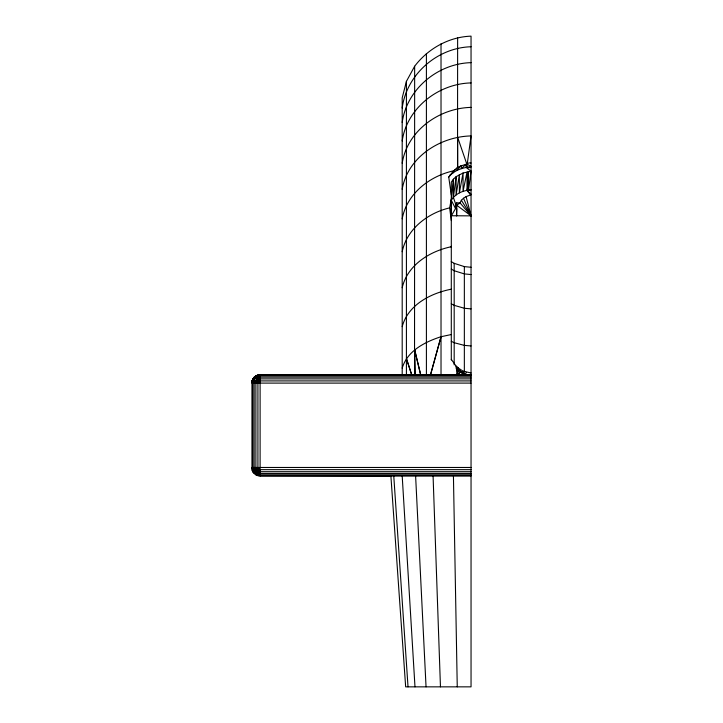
<?xml version="1.0" encoding="UTF-8"?>
<svg xmlns="http://www.w3.org/2000/svg" width="723" height="723" viewBox="0 0 723 723"><rect width="100%" height="100%" fill="white"/><g stroke="black" fill="none" stroke-linecap="round" stroke-linejoin="round"><path stroke-width="1.08" d="M471.044 194.821L466.1 196.611L471.044 215.852L451.378 215.761L451.297 200.298C454.812 194.478 461.346 191.071 467.962 190.285L468.034 171.966L471.044 171.161L468.504 190.239M414.532 375.336L414.65 66.245C427.998 48.667 448.838 36.909 471.044 36.15L471.044 686.85L405.657 686.85L390.89 475.924M451.297 194.984L448.739 177.126L452.959 171.468L457.532 167.537L457.632 37.713M471.044 167.112C464.464 170.176 465.07 161.636 471.044 163.027M456.475 215.761L456.737 208.576L455.517 208.576L451.378 215.761L451.297 208.432M471.044 375.788L260.108 375.788L257.948 376.773L256.945 378.391L255.888 383.1L255.888 467.474L256.945 472.182L257.948 473.8L260.108 474.785L471.044 474.785M470.546 194.912L467.022 190.393L467.022 172.047L463.054 191.324L463.054 173.005L459.376 192.851L459.376 174.559L456.114 194.903L456.114 176.656L453.384 179.223L451.297 200.298L455.517 208.576L455.517 203.705L453.384 197.415L456.114 176.656L463.054 173.005L468.034 171.966M464.021 374.659L260.108 374.659C255.553 374.577 251.785 378.581 251.956 383.1L471.044 383.1M471.044 475.924L260.108 475.915C255.454 476.249 252.725 471.631 252.806 467.474L252.806 383.1L253.186 380.334L254.966 376.773L255.888 375.788L260.108 374.948M458.436 375.092L456.909 374.415L461.274 371.83L456.909 374.415L457.587 368.613L456.34 368.558L456.077 366.046L451.297 359.385M451.297 247.374L451.297 246.308M390.944 475.888L260.108 475.626L255.888 474.785L252.905 471.694L254.144 467.474L254.144 383.1L254.514 380.171L256.294 376.611L257.921 374.948L471.044 374.948M468.016 174.288L468.486 171.776L468.486 190.068L467.962 190.285L471.044 190.05M451.297 220.596L449.643 207.872L451.297 199.277M467.98 186.055L467.022 190.393L471.044 194.171M414.65 66.245L406.416 81.356L402.196 97.921L402.196 374.939M402.196 108.016C406.579 74.37 437.361 47.628 471.044 46.76M402.196 122.503C406.733 89.128 437.84 63.47 471.044 62.657M402.196 140.958C406.95 107.926 438.454 83.651 471.044 82.919M430.619 374.65L441.021 336.719L451.297 334.541M461.997 374.65L462.485 372.86L456.737 368.531L456.077 366.046M471.044 372.96L463.054 371.17L457.767 367.673L456.737 368.531L457.126 367.112L456.511 366.588M402.196 163.262C407.239 130.664 439.177 108.061 471.044 107.393M402.196 189.272C407.627 157.198 440.027 136.575 471.044 135.933L466.796 167.365C459.964 168.54 452.996 171.432 448.739 177.126M402.196 218.807C406.814 193.692 429.625 176.041 453.637 170.827M402.196 251.694C406.877 228.857 427.853 213.032 449.643 207.872M402.196 287.709C407.438 265.043 429.706 251.233 451.224 246.742M255.888 474.785L256.945 472.182L258.87 471.694L471.044 471.694M455.517 208.576L456.737 205.269L460.036 202.856L461.364 200.253L463.515 198.238L466.1 196.611M402.196 326.615C408.034 304.826 430.664 293.24 451.297 289.191M257.614 375.436L260.108 375.788L254.144 377.135L251.956 380.913L251.956 469.661L254.144 473.438L256.294 473.963L260.108 473.438L471.044 473.438M456.909 374.415L458.897 369.733L457.587 368.613L456.34 368.558L457.189 372.535L458.897 369.733L457.858 369.281L457.596 369.805M464.076 374.162L462.34 373.149L463.172 371.206M471.044 469.661L260.108 469.661L257.614 475.138L257.921 475.626L471.044 475.626M471.044 377.135L260.108 377.135L258.021 380.804L257.921 383.1L257.921 467.474L258.021 469.769L260.108 473.438M402.196 368.179C407.293 350.763 424.997 341.907 441.021 336.719L430.501 374.65L429.182 374.65M254.966 376.773L251.956 380.913L255.237 378.228L258.87 378.879L471.044 378.879M457.126 367.112L457.767 367.673L457.053 368.531L462.34 373.149L465.585 374.659M450.14 174.957L449.661 175.553M258.87 471.694L256.168 470.239L257.921 467.474L260.108 469.661C256.168 471.685 247.682 467.049 254.966 473.8M455.445 169.245L452.959 172.878L452.959 171.468M466.534 372.354L464.943 374.659L463.642 373.529M257.948 376.773L258.87 378.879L256.168 380.334L254.144 383.1L252.905 378.879L256.294 376.611L260.108 377.135M466.615 164.13L460.75 165.983L456.909 170.438L456.909 167.962M457.894 367.781L457.053 368.531L458.49 368.314M471.044 171.161L466.154 167.51L466.597 167.185M455.517 203.705L456.737 202.892L460.036 202.856L471.044 215.852L463.515 198.238M457.587 368.613L462.34 373.149L464.735 371.739M457.532 167.537L460.75 165.983M468.486 190.068L471.044 189.462M466.796 167.365L471.044 166.38L466.796 164.031L457.632 137.28L457.722 167.429M467.365 374.659L459.078 374.65M260.108 474.785L257.614 475.138L252.806 471.694M253.863 378.391L255.237 378.228M253.186 380.334L260.108 380.913L471.044 380.913M256.945 472.182L253.863 472.182M424.22 374.839L428.251 374.65M462.584 374.65L457.532 374.65M260.108 475.915L260.108 374.659L471.044 374.659L462.178 374.65M252.905 471.694L251.956 467.474L471.044 467.474M260.108 374.659L387.13 374.876M463.479 374.659L465.178 374.794M466.823 374.659L471.044 374.677M471.044 345.946L464.347 345.386L454.18 342.72L451.26 341.301M471.044 308.875L464.347 308.269L454.18 305.341L451.26 303.796M471.044 274.559L464.347 273.9L454.18 270.745L451.26 269.064M451.26 261.609L454.18 263.335L464.347 266.606L471.044 267.284M456.737 205.269L471.044 215.852L461.364 200.253M256.168 470.239L254.144 467.474L254.514 470.402L256.294 473.963M256.168 380.334L257.921 383.1L260.108 380.913L258.87 378.879M255.888 375.788L256.945 378.391M251.956 467.474L253.186 470.239M411.685 374.568L406.416 358.554L411.739 375.138M415.481 375.345L414.65 349.778L420.696 374.722M414.65 349.778L420.632 374.848M252.264 380.804L252.806 383.1M393.764 475.924L408.025 686.85M402.196 475.924L414.984 686.85M415.608 475.924L426.046 686.85M433.077 475.924L440.461 686.85M453.429 475.924L457.252 686.85M466.154 167.51L466.154 164.184L461.355 168.622L461.355 165.694M464.347 266.606L464.347 371.83M456.737 202.892L456.737 215.852M456.737 366.769L456.737 368.531M454.18 263.335L454.18 364.898M453.384 197.415L453.384 179.223L451.297 182.16L451.297 359.927M441.021 43.769L441.021 374.65M426.407 53.466L426.407 374.65M406.416 81.356L406.416 374.333"/></g></svg>
